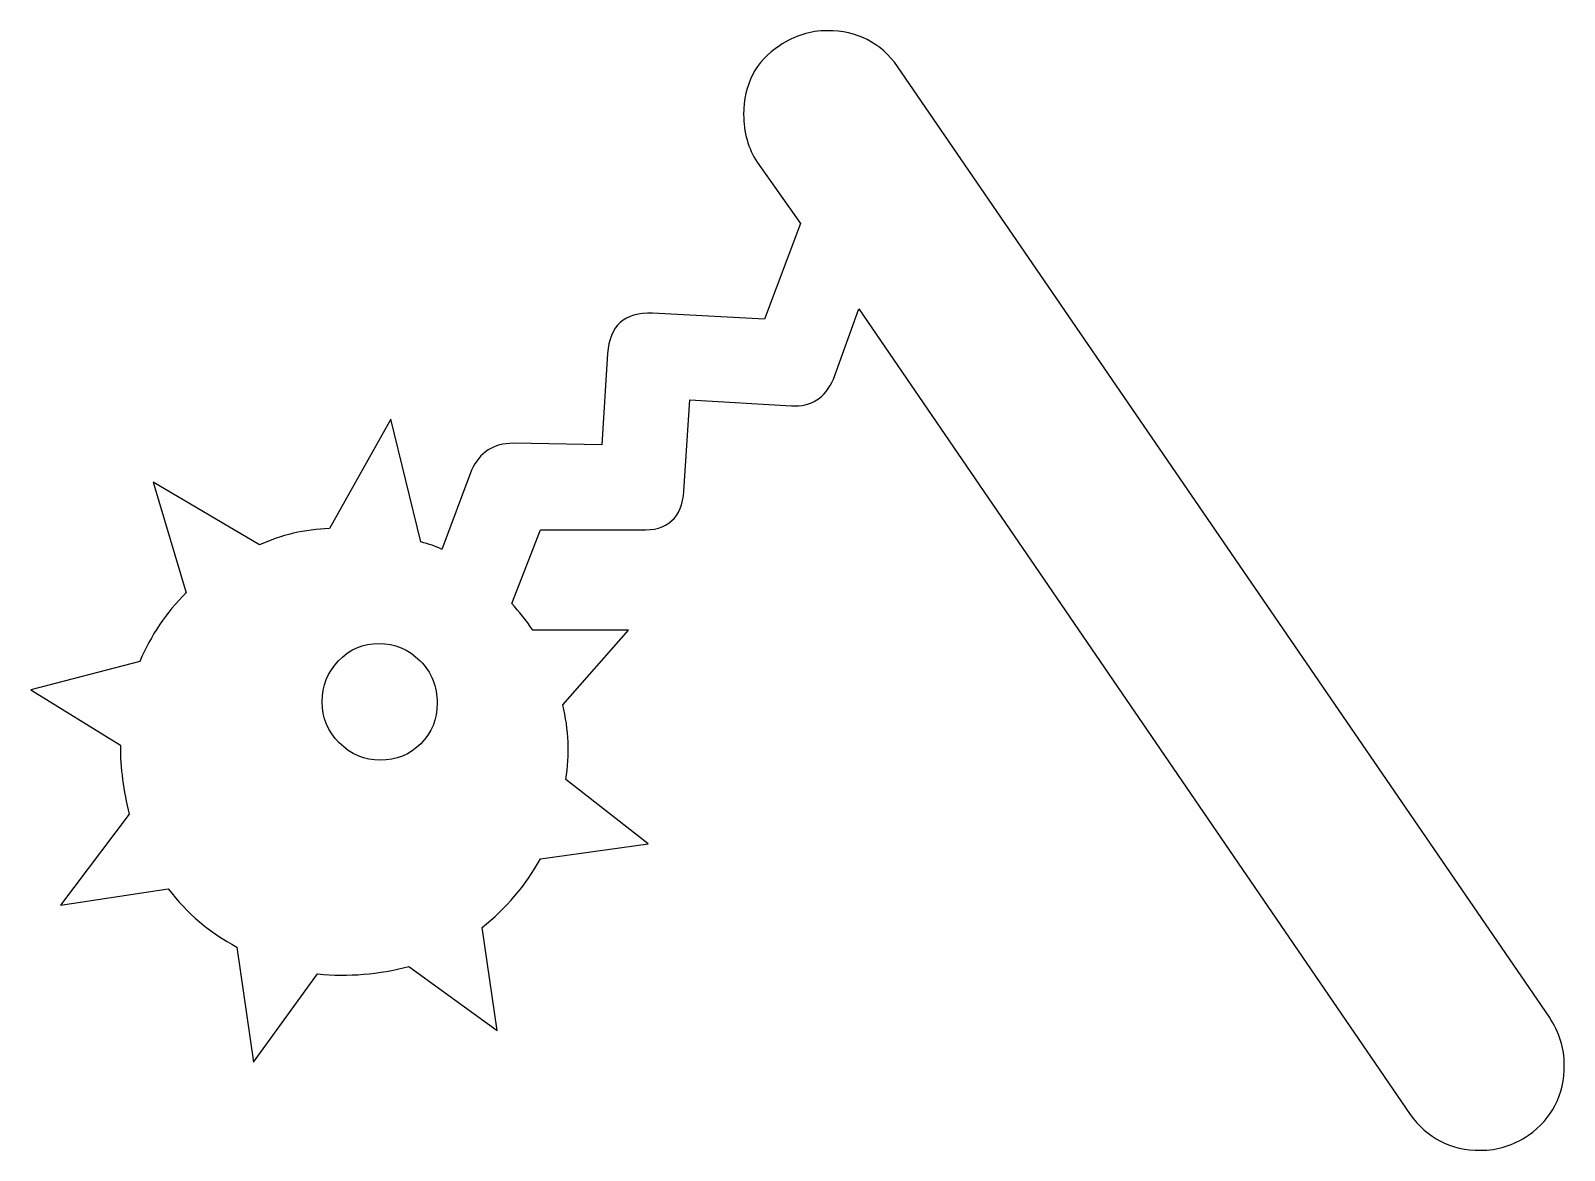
# Model space of a CAD drawing. Header units: centimetres. Extents: x -14.3 to 14.3, y -10.5 to 10.5.
import ezdxf

# ---------------------------------------------------------------- set-up
doc = ezdxf.new("R2010")
doc.units = ezdxf.units.CM
doc.header["$MEASUREMENT"] = 0
doc.layers.add('Layer 1', color=7, linetype='Continuous')

msp = doc.modelspace()

# ---------------------------------------------------------------- linework, layer by layer
at = {"layer": 'Layer 1'}
for points, knots in [([(14.33972, -8.89029), (14.33972, -9.4497), (14.11512, -9.88671), (13.66723, -10.20387), (13.66723, -10.20387), (13.38891, -10.38963), (13.08978, -10.48457), (12.77296, -10.48457), (12.77296, -10.48457), (12.2135, -10.48457), (11.77662, -10.25901), (11.45981, -9.8125), (11.45981, -9.8125), (11.45981, -9.8125), (1.14524, 5.25251), (1.14524, 5.25251), (1.14524, 5.25251), (1.14524, 5.25251), (0.67084, 3.93904), (0.67084, 3.93904), (0.67084, 3.93904), (0.52079, 3.58479), (0.25907, 3.41802), (-0.11286, 3.43601), (-0.11286, 3.43601), (-0.11286, 3.43601), (-2.01339, 3.54904), (-2.01339, 3.54904), (-2.01339, 3.54904), (-2.01339, 3.54904), (-2.12367, 1.84314), (-2.12367, 1.84314), (-2.12367, 1.84314), (-2.16346, 1.34022), (-2.43228, 1.0976), (-2.9352, 1.11662), (-2.9352, 1.11662), (-2.9352, 1.11662), (-4.80782, 1.11694), (-4.80782, 1.11694), (-4.80782, 1.11694), (-4.80782, 1.11694), (-5.33974, -0.26019), (-5.33974, -0.26019), (-5.33974, -0.26019), (-5.20912, -0.40788), (-5.07804, -0.57356), (-4.94837, -0.75599), (-4.94837, -0.75599), (-4.94837, -0.75599), (-3.1598, -0.75599), (-3.1598, -0.75599), (-3.1598, -0.75599), (-3.1598, -0.75599), (-4.3889, -2.15318), (-4.3889, -2.15318), (-4.3889, -2.15318), (-4.27629, -2.61908), (-4.25925, -3.08597), (-4.33379, -3.55179), (-4.33379, -3.55179), (-4.33379, -3.55179), (-2.79463, -4.7534), (-2.79463, -4.7534), (-2.79463, -4.7534), (-2.79463, -4.7534), (-4.80779, -5.03314), (-4.80779, -5.03314), (-4.80779, -5.03314), (-5.08751, -5.53603), (-5.45028, -5.96484), (-5.89809, -6.31909), (-5.89809, -6.31909), (-5.89809, -6.31909), (-5.61835, -8.24684), (-5.61835, -8.24684), (-5.61835, -8.24684), (-5.61835, -8.24684), (-7.26776, -7.04531), (-7.26776, -7.04531), (-7.26776, -7.04531), (-7.82717, -7.19538), (-8.39515, -7.24094), (-8.97366, -7.1858), (-8.97366, -7.1858), (-8.97366, -7.1858), (-10.17418, -8.83519), (-10.17418, -8.83519), (-10.17418, -8.83519), (-10.17418, -8.83519), (-10.4825, -6.68254), (-10.4825, -6.68254), (-10.4825, -6.68254), (-10.98682, -6.42084), (-11.41518, -6.05741), (-11.76816, -5.59158), (-11.76816, -5.59158), (-11.76816, -5.59158), (-13.78026, -5.89881), (-13.78026, -5.89881), (-13.78026, -5.89881), (-13.78026, -5.89881), (-12.49568, -4.19534), (-12.49568, -4.19534), (-12.49568, -4.19534), (-12.60731, -3.76653), (-12.66279, -3.33806), (-12.66279, -2.9083), (-12.66279, -2.9083), (-12.66279, -2.9083), (-14.33972, -1.87486), (-14.33972, -1.87486), (-14.33972, -1.87486), (-14.33972, -1.87486), (-12.29904, -1.34305), (-12.29904, -1.34305), (-12.29904, -1.34305), (-12.09483, -0.85913), (-11.80562, -0.43066), (-11.43332, -0.05739), (-11.43332, -0.05739), (-11.43332, -0.05739), (-12.04789, 2.01123), (-12.04789, 2.01123), (-12.04789, 2.01123), (-12.04789, 2.01123), (-10.06224, 0.83722), (-10.06224, 0.83722), (-10.06224, 0.83722), (-9.65288, 1.02304), (-9.21629, 1.12652), (-8.74909, 1.14422), (-8.74909, 1.14422), (-8.74909, 1.14422), (-7.60262, 3.1853), (-7.60262, 3.1853), (-7.60262, 3.1853), (-7.60262, 3.1853), (-7.04456, 0.89234), (-7.04456, 0.89234), (-7.04456, 0.89234), (-6.89451, 0.85532), (-6.76484, 0.80939), (-6.65189, 0.75317), (-6.65189, 0.75317), (-6.65189, 0.75317), (-6.09378, 2.23449), (-6.09378, 2.23449), (-6.09378, 2.23449), (-5.94479, 2.57064), (-5.68439, 2.73741), (-5.31212, 2.73741), (-5.31212, 2.73741), (-5.31212, 2.73741), (-3.66141, 2.70987), (-3.66141, 2.70987), (-3.66141, 2.70987), (-3.66141, 2.70987), (-3.55118, 4.4144), (-3.55118, 4.4144), (-3.55118, 4.4144), (-3.51374, 4.93534), (-3.23402, 5.18754), (-2.71332, 5.16944), (-2.71332, 5.16944), (-2.71332, 5.16944), (-0.61581, 5.05787), (-0.61581, 5.05787), (-0.61581, 5.05787), (-0.61581, 5.05787), (0.05628, 6.84677), (0.05628, 6.84677), (0.05628, 6.84677), (0.05628, 6.84677), (-0.75528, 7.99284), (-0.75528, 7.99284), (-0.75528, 7.99284), (-0.92303, 8.25356), (-1.00714, 8.5513), (-1.00714, 8.88615), (-1.00714, 8.88615), (-1.00714, 9.44699), (-0.78386, 9.87402), (-0.33642, 10.17179), (-0.33642, 10.17179), (-0.05636, 10.3593), (0.24106, 10.45283), (0.55819, 10.45283), (0.55819, 10.45283), (1.11625, 10.45283), (1.55562, 10.22823), (1.87277, 9.78185), (1.87277, 9.78185), (1.87277, 9.78185), (14.06001, -7.99598), (14.06001, -7.99598), (14.06001, -7.99598), (14.2447, -8.27442), (14.33972, -8.57353), (14.33972, -8.89029)], [0, 0, 0, 0, 0.01960784, 0.01960784, 0.01960784, 0.01960784, 0.03921569, 0.03921569, 0.03921569, 0.03921569, 0.05882353, 0.05882353, 0.05882353, 0.05882353, 0.07843137, 0.07843137, 0.07843137, 0.07843137, 0.09803922, 0.09803922, 0.09803922, 0.09803922, 0.11764706, 0.11764706, 0.11764706, 0.11764706, 0.1372549, 0.1372549, 0.1372549, 0.1372549, 0.15686275, 0.15686275, 0.15686275, 0.15686275, 0.17647059, 0.17647059, 0.17647059, 0.17647059, 0.19607843, 0.19607843, 0.19607843, 0.19607843, 0.21568627, 0.21568627, 0.21568627, 0.21568627, 0.23529412, 0.23529412, 0.23529412, 0.23529412, 0.25490196, 0.25490196, 0.25490196, 0.25490196, 0.2745098, 0.2745098, 0.2745098, 0.2745098, 0.29411765, 0.29411765, 0.29411765, 0.29411765, 0.31372549, 0.31372549, 0.31372549, 0.31372549, 0.33333333, 0.33333333, 0.33333333, 0.33333333, 0.35294118, 0.35294118, 0.35294118, 0.35294118, 0.37254902, 0.37254902, 0.37254902, 0.37254902, 0.39215686, 0.39215686, 0.39215686, 0.39215686, 0.41176471, 0.41176471, 0.41176471, 0.41176471, 0.43137255, 0.43137255, 0.43137255, 0.43137255, 0.45098039, 0.45098039, 0.45098039, 0.45098039, 0.47058824, 0.47058824, 0.47058824, 0.47058824, 0.49019608, 0.49019608, 0.49019608, 0.49019608, 0.50980392, 0.50980392, 0.50980392, 0.50980392, 0.52941176, 0.52941176, 0.52941176, 0.52941176, 0.54901961, 0.54901961, 0.54901961, 0.54901961, 0.56862745, 0.56862745, 0.56862745, 0.56862745, 0.58823529, 0.58823529, 0.58823529, 0.58823529, 0.60784314, 0.60784314, 0.60784314, 0.60784314, 0.62745098, 0.62745098, 0.62745098, 0.62745098, 0.64705882, 0.64705882, 0.64705882, 0.64705882, 0.66666667, 0.66666667, 0.66666667, 0.66666667, 0.68627451, 0.68627451, 0.68627451, 0.68627451, 0.70588235, 0.70588235, 0.70588235, 0.70588235, 0.7254902, 0.7254902, 0.7254902, 0.7254902, 0.74509804, 0.74509804, 0.74509804, 0.74509804, 0.76470588, 0.76470588, 0.76470588, 0.76470588, 0.78431373, 0.78431373, 0.78431373, 0.78431373, 0.80392157, 0.80392157, 0.80392157, 0.80392157, 0.82352941, 0.82352941, 0.82352941, 0.82352941, 0.84313725, 0.84313725, 0.84313725, 0.84313725, 0.8627451, 0.8627451, 0.8627451, 0.8627451, 0.88235294, 0.88235294, 0.88235294, 0.88235294, 0.90196078, 0.90196078, 0.90196078, 0.90196078, 0.92156863, 0.92156863, 0.92156863, 0.92156863, 0.94117647, 0.94117647, 0.94117647, 0.94117647, 0.96078431, 0.96078431, 0.96078431, 0.96078431, 1, 1, 1, 1]), ([(-7.04457, -2.88081), (-6.84039, -2.67563), (-6.73726, -2.4248), (-6.73726, -2.12569), (-6.73726, -2.12569), (-6.73692, -1.80888), (-6.84513, -1.54347), (-7.05883, -1.32871), (-7.05883, -1.32871), (-7.27251, -1.11501), (-7.52944, -1.00811), (-7.82721, -1.00811), (-7.82721, -1.00811), (-8.12503, -1.00811), (-8.37683, -1.115), (-8.58233, -1.32871), (-8.58233, -1.32871), (-8.78619, -1.54347), (-8.88967, -1.80036), (-8.88967, -2.09809), (-8.88967, -2.09809), (-8.88967, -2.39688), (-8.78146, -2.65276), (-8.5681, -2.86649), (-8.5681, -2.86649), (-8.35408, -3.08125), (-8.09746, -3.18804), (-7.7997, -3.18804), (-7.7997, -3.18804), (-7.50058, -3.18802), (-7.24976, -3.08597), (-7.04457, -2.88081), (-7.04457, -2.88081), (-7.04457, -2.88081), (-7.04457, -2.88081), (-7.04457, -2.88081)], [0, 0, 0, 0, 0.1, 0.1, 0.1, 0.1, 0.2, 0.2, 0.2, 0.2, 0.3, 0.3, 0.3, 0.3, 0.4, 0.4, 0.4, 0.4, 0.5, 0.5, 0.5, 0.5, 0.6, 0.6, 0.6, 0.6, 0.7, 0.7, 0.7, 0.7, 0.8, 0.8, 0.8, 0.8, 1, 1, 1, 1])]:
    msp.add_open_spline(points, degree=3, knots=knots, dxfattribs=at)

doc.saveas('drawing.dxf')
